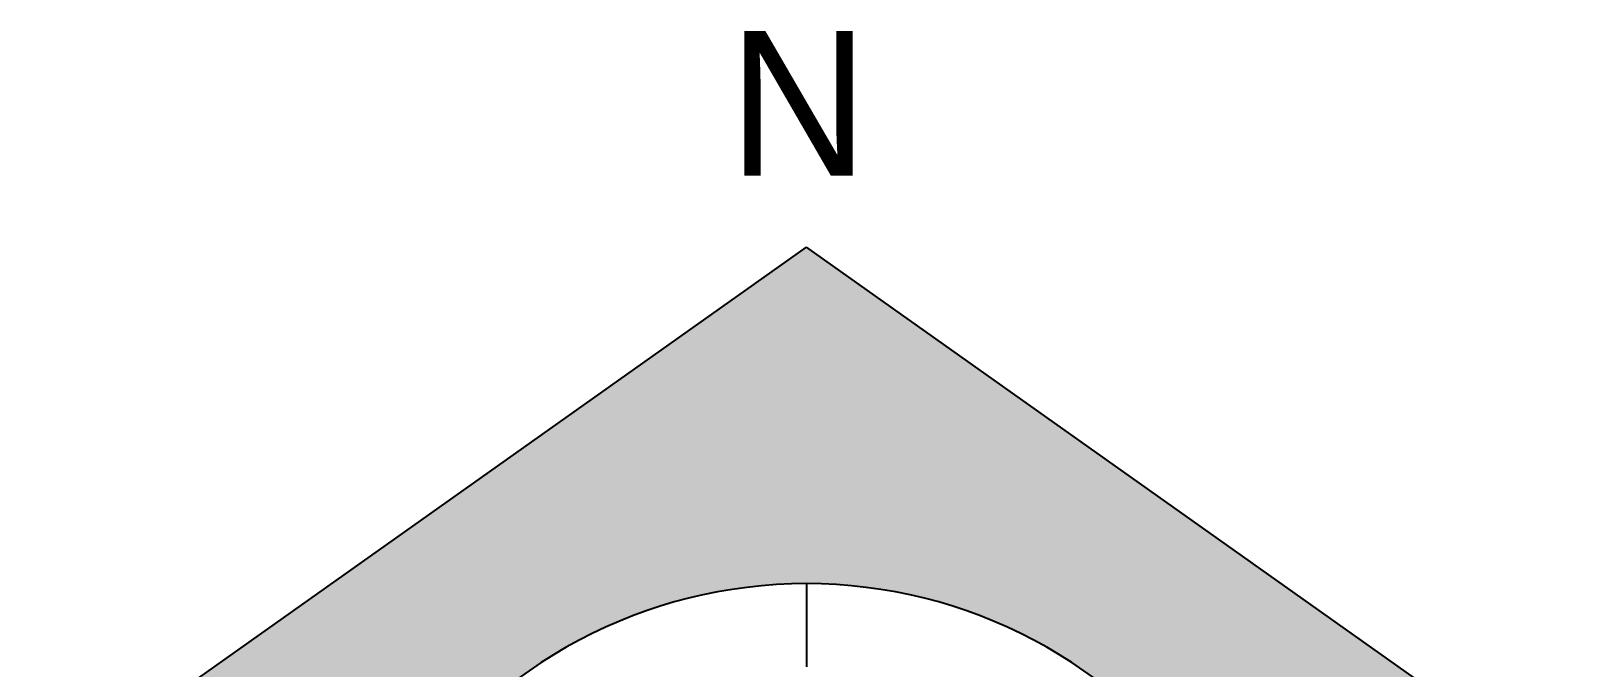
# Model space of a CAD drawing. Header units: metres. Extents: x -0.97 to 0.97, y -2.04 to 0.27.
# Drawn here: x -0.972 to 0.972, y -0.526 to 0.271 of the extents above; entities that cross this region are included whole.
import ezdxf
from ezdxf.enums import TextEntityAlignment as Align

# ---------------------------------------------------------------- set-up
doc = ezdxf.new("R2010")
doc.units = ezdxf.units.M
doc.layers.add('ceco.net 83', color=7, linetype='Continuous')
doc.styles.add('GOTHICE', font='gothice', dxfattribs={"width": 1.5, "height": 5.5})

msp = doc.modelspace()

# ---------------------------------------------------------------- hatches: boundary and pattern name
at = {"layer": 'ceco.net 83'}
msp.add_hatch(color=9, dxfattribs=at).paths.add_polyline_path([(0, 0), (-0.9718, -0.6889), (-0.5034, -0.6889, -0.530445), (0.5034, -0.6889), (0.9718, -0.6889)])

# ---------------------------------------------------------------- linework, layer by layer
for p in [(-0.9718, -0.6889), (0.9718, -0.6889)]:
    msp.add_line(p, (0, 0), dxfattribs=at)
at = {"layer": 'ceco.net 83', "color": 9}
msp.add_line((0, -0.4219), (0, -0.5263), dxfattribs=at)
at = {"layer": 'ceco.net 83'}
msp.add_arc((0, -1.0299), 0.6081, 34.113, 145.887, dxfattribs=at)

# ---------------------------------------------------------------- texts
at = {"layer": 'ceco.net 83', "style": 'GOTHICE'}
msp.add_text('N', height=0.1813, dxfattribs=at).set_placement((-0.0101, 0.0899), align=Align.CENTER)

doc.saveas('drawing.dxf')
